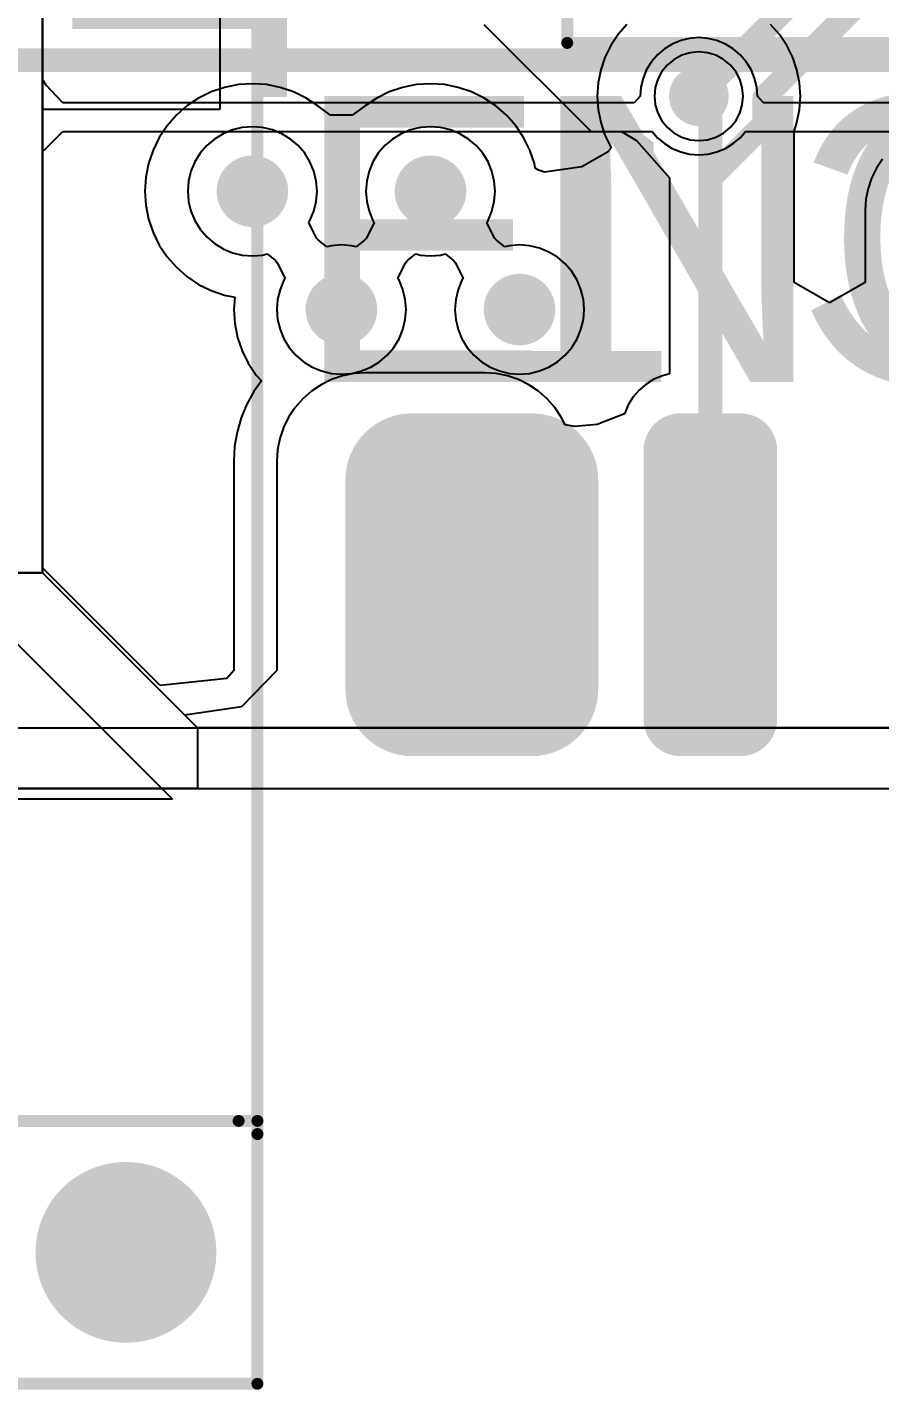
# Model space of a CAD drawing. Header units: millimetres. Extents: x 5.97 to 14.78, y 3.86 to 11.35.
# Drawn here: x 7.884 to 8.241, y 5.522 to 6.094 of the extents above; entities that cross this region are included whole.
import ezdxf

# ---------------------------------------------------------------- set-up
doc = ezdxf.new("R2010")
doc.units = ezdxf.units.MM
doc.header["$MEASUREMENT"] = 0
for name, color, linetype in [('BottomLayer', 5, 'Continuous'), ('BottomOverlay', 54, 'Continuous'), ('BottomPaste', 16, 'Continuous'), ('BottomSolder', 6, 'Continuous'), ('Mechanical2', 216, 'Continuous'), ('MidLayer1', 16, 'Continuous'), ('MidLayer2', 76, 'Continuous'), ('MultiLayer', 9, 'Continuous'), ('TopLayer', 1, 'Continuous'), ('TopOverlay', 2, 'Continuous'), ('TopPaste', 8, 'Continuous'), ('TopSolder', 216, 'Continuous')]:
    doc.layers.add(name, color=color, linetype=linetype)

# ---------------------------------------------------------------- blocks, each defined once
blk = doc.blocks.new('_____169')
at = {"layer": 'BottomLayer', "const_width": 0.03543}
blk.add_lwpolyline([(0.88228, 0, 1), (0.91772, 0, 1)], format="xyb", close=True, dxfattribs=at)
at = {"layer": 'BottomSolder', "const_width": 0.03793}
blk.add_lwpolyline([(0.88103, 0, 1), (0.91897, 0, 1)], format="xyb", close=True, dxfattribs=at)
at = {"layer": 'MidLayer1', "const_width": 0.03543}
blk.add_lwpolyline([(0.88228, 0, 1), (0.91772, 0, 1)], format="xyb", close=True, dxfattribs=at)
at = {"layer": 'MidLayer2', "const_width": 0.03543}
blk.add_lwpolyline([(0.88228, 0, 1), (0.91772, 0, 1)], format="xyb", close=True, dxfattribs=at)
at = {"layer": 'MultiLayer', "const_width": 0.03543}
blk.add_lwpolyline([(0.88228, 0, 1), (0.91772, 0, 1)], format="xyb", close=True, dxfattribs=at)
at = {"layer": 'TopLayer', "const_width": 0.03543}
blk.add_lwpolyline([(0.88228, 0, 1), (0.91772, 0, 1)], format="xyb", close=True, dxfattribs=at)
at = {"layer": 'TopOverlay', "const_width": 0.005}
for points in [[(0.05512, 0.05512), (0.85039, 0.05512)], [(0.84488, 0.05512), (0.84488, 0.04724)], [(0.84488, 0.05512), (0.95512, 0.05512)], [(0.95512, 0.05512), (0.95512, -1.95276)], [(0.84488, 0.04724), (0.84488, -1.95276)]]:
    blk.add_lwpolyline(points, dxfattribs=at)
at = {"layer": 'TopOverlay', "const_width": 0.0025}
for points in [[(0.84363, 0.05512, 1), (0.84613, 0.05512, 1)], [(0.84363, 0.05512, 1), (0.84613, 0.05512, 1)], [(0.84914, 0.05512, 1), (0.85164, 0.05512, 1)], [(0.95387, 0.05512, 1), (0.95637, 0.05512, 1)], [(0.95387, 0.05512, 1), (0.95637, 0.05512, 1)], [(0.84363, 0.04724, 1), (0.84613, 0.04724, 1)], [(0.84363, 0.04724, 1), (0.84613, 0.04724, 1)]]:
    blk.add_lwpolyline(points, format="xyb", close=True, dxfattribs=at)
at = {"layer": 'TopSolder', "const_width": 0.03793}
blk.add_lwpolyline([(0.88103, 0, 1), (0.91897, 0, 1)], format="xyb", close=True, dxfattribs=at)
blk = doc.blocks.new('TE_1_1634688_0_170')
at = {"layer": 'BottomLayer'}
for points, const_width in [([(-0.2375, -0.00642, 1), (-0.2125, -0.00642, 1)], 0.025), ([(-0.1875, -0.00642, 1), (-0.1625, -0.00642, 1)], 0.025), ([(-0.11875, 0.00608, 1), (-0.10625, 0.00608, 1)], 0.0125), ([(-0.09375, 0.00608, 1), (-0.08125, 0.00608, 1)], 0.0125), ([(-0.2375, -0.09421, 1), (-0.2125, -0.09421, 1)], 0.025), ([(-0.1875, -0.09421, 1), (-0.1625, -0.09421, 1)], 0.025), ([(-0.11875, -0.10671, 1), (-0.10625, -0.10671, 1)], 0.0125), ([(-0.09375, -0.10671, 1), (-0.08125, -0.10671, 1)], 0.0125)]:
    blk.add_lwpolyline(points, format="xyb", close=True, dxfattribs=dict(at, const_width=const_width))
for points in [[(-0.175, -0.11921), (-0.175, 0.01858), (-0.225, -0.11921), (-0.225, 0.01858)], [(-0.0875, -0.11921), (-0.0875, 0.01858), (-0.1125, -0.11921), (-0.1125, 0.01858)], [(-0.075, -0.10671), (-0.075, 0.00608), (-0.125, -0.10671), (-0.125, 0.00608)], [(-0.15, -0.09421), (-0.15, -0.00642), (-0.25, -0.09421), (-0.25, -0.00642)]]:
    blk.add_solid(points, dxfattribs=at)
at = {"layer": 'BottomPaste'}
for points, const_width in [([(-0.239, -0.00642, 1), (-0.211, -0.00642, 1)], 0.028), ([(-0.189, -0.00642, 1), (-0.161, -0.00642, 1)], 0.028), ([(-0.12025, 0.00608, 1), (-0.10475, 0.00608, 1)], 0.0155), ([(-0.09525, 0.00608, 1), (-0.07975, 0.00608, 1)], 0.0155), ([(-0.239, -0.09421, 1), (-0.211, -0.09421, 1)], 0.028), ([(-0.189, -0.09421, 1), (-0.161, -0.09421, 1)], 0.028), ([(-0.12025, -0.10671, 1), (-0.10475, -0.10671, 1)], 0.0155), ([(-0.09525, -0.10671, 1), (-0.07975, -0.10671, 1)], 0.0155)]:
    blk.add_lwpolyline(points, format="xyb", close=True, dxfattribs=dict(at, const_width=const_width))
for points in [[(-0.175, -0.12221), (-0.175, 0.02158), (-0.225, -0.12221), (-0.225, 0.02158)], [(-0.0875, -0.12221), (-0.0875, 0.02158), (-0.1125, -0.12221), (-0.1125, 0.02158)], [(-0.072, -0.10671), (-0.072, 0.00608), (-0.128, -0.10671), (-0.128, 0.00608)], [(-0.147, -0.09421), (-0.147, -0.00642), (-0.253, -0.09421), (-0.253, -0.00642)]]:
    blk.add_solid(points, dxfattribs=at)
at = {"layer": 'BottomSolder'}
for points, const_width in [([(-0.23875, -0.00642, 1), (-0.21125, -0.00642, 1)], 0.0275), ([(-0.18875, -0.00642, 1), (-0.16125, -0.00642, 1)], 0.0275), ([(-0.12, 0.00608, 1), (-0.105, 0.00608, 1)], 0.015), ([(-0.095, 0.00608, 1), (-0.08, 0.00608, 1)], 0.015), ([(-0.23875, -0.09421, 1), (-0.21125, -0.09421, 1)], 0.0275), ([(-0.18875, -0.09421, 1), (-0.16125, -0.09421, 1)], 0.0275), ([(-0.12, -0.10671, 1), (-0.105, -0.10671, 1)], 0.015), ([(-0.095, -0.10671, 1), (-0.08, -0.10671, 1)], 0.015)]:
    blk.add_lwpolyline(points, format="xyb", close=True, dxfattribs=dict(at, const_width=const_width))
for points in [[(-0.175, -0.12171), (-0.175, 0.02108), (-0.225, -0.12171), (-0.225, 0.02108)], [(-0.0875, -0.12171), (-0.0875, 0.02108), (-0.1125, -0.12171), (-0.1125, 0.02108)], [(-0.0725, -0.10671), (-0.0725, 0.00608), (-0.1275, -0.10671), (-0.1275, 0.00608)], [(-0.1475, -0.09421), (-0.1475, -0.00642), (-0.2525, -0.09421), (-0.2525, -0.00642)]]:
    blk.add_solid(points, dxfattribs=at)
at = {"layer": 'MultiLayer'}
blk.add_line((-0.405, -0.13583), (0.44, -0.13583), dxfattribs=at)
at = {"layer": 'TopLayer'}
for points, const_width in [([(-0.2375, -0.00642, 1), (-0.2125, -0.00642, 1)], 0.025), ([(-0.1875, -0.00642, 1), (-0.1625, -0.00642, 1)], 0.025), ([(-0.11875, 0.00608, 1), (-0.10625, 0.00608, 1)], 0.0125), ([(-0.09375, 0.00608, 1), (-0.08125, 0.00608, 1)], 0.0125), ([(-0.2375, -0.09421, 1), (-0.2125, -0.09421, 1)], 0.025), ([(-0.1875, -0.09421, 1), (-0.1625, -0.09421, 1)], 0.025), ([(-0.11875, -0.10671, 1), (-0.10625, -0.10671, 1)], 0.0125), ([(-0.09375, -0.10671, 1), (-0.08125, -0.10671, 1)], 0.0125)]:
    blk.add_lwpolyline(points, format="xyb", close=True, dxfattribs=dict(at, const_width=const_width))
for points in [[(-0.175, -0.11921), (-0.175, 0.01858), (-0.225, -0.11921), (-0.225, 0.01858)], [(-0.0875, -0.11921), (-0.0875, 0.01858), (-0.1125, -0.11921), (-0.1125, 0.01858)], [(-0.075, -0.10671), (-0.075, 0.00608), (-0.125, -0.10671), (-0.125, 0.00608)], [(-0.15, -0.09421), (-0.15, -0.00642), (-0.25, -0.09421), (-0.25, -0.00642)]]:
    blk.add_solid(points, dxfattribs=at)
at = {"layer": 'TopPaste'}
for points, const_width in [([(-0.239, -0.00642, 1), (-0.211, -0.00642, 1)], 0.028), ([(-0.189, -0.00642, 1), (-0.161, -0.00642, 1)], 0.028), ([(-0.12025, 0.00608, 1), (-0.10475, 0.00608, 1)], 0.0155), ([(-0.09525, 0.00608, 1), (-0.07975, 0.00608, 1)], 0.0155), ([(-0.239, -0.09421, 1), (-0.211, -0.09421, 1)], 0.028), ([(-0.189, -0.09421, 1), (-0.161, -0.09421, 1)], 0.028), ([(-0.12025, -0.10671, 1), (-0.10475, -0.10671, 1)], 0.0155), ([(-0.09525, -0.10671, 1), (-0.07975, -0.10671, 1)], 0.0155)]:
    blk.add_lwpolyline(points, format="xyb", close=True, dxfattribs=dict(at, const_width=const_width))
for points in [[(-0.175, -0.12221), (-0.175, 0.02158), (-0.225, -0.12221), (-0.225, 0.02158)], [(-0.0875, -0.12221), (-0.0875, 0.02158), (-0.1125, -0.12221), (-0.1125, 0.02158)], [(-0.072, -0.10671), (-0.072, 0.00608), (-0.128, -0.10671), (-0.128, 0.00608)], [(-0.147, -0.09421), (-0.147, -0.00642), (-0.253, -0.09421), (-0.253, -0.00642)]]:
    blk.add_solid(points, dxfattribs=at)
at = {"layer": 'TopSolder'}
for points, const_width in [([(-0.23875, -0.00642, 1), (-0.21125, -0.00642, 1)], 0.0275), ([(-0.18875, -0.00642, 1), (-0.16125, -0.00642, 1)], 0.0275), ([(-0.12, 0.00608, 1), (-0.105, 0.00608, 1)], 0.015), ([(-0.095, 0.00608, 1), (-0.08, 0.00608, 1)], 0.015), ([(-0.23875, -0.09421, 1), (-0.21125, -0.09421, 1)], 0.0275), ([(-0.18875, -0.09421, 1), (-0.16125, -0.09421, 1)], 0.0275), ([(-0.12, -0.10671, 1), (-0.105, -0.10671, 1)], 0.015), ([(-0.095, -0.10671, 1), (-0.08, -0.10671, 1)], 0.015)]:
    blk.add_lwpolyline(points, format="xyb", close=True, dxfattribs=dict(at, const_width=const_width))
for points in [[(-0.175, -0.12171), (-0.175, 0.02108), (-0.225, -0.12171), (-0.225, 0.02108)], [(-0.0875, -0.12171), (-0.0875, 0.02108), (-0.1125, -0.12171), (-0.1125, 0.02108)], [(-0.0725, -0.10671), (-0.0725, 0.00608), (-0.1275, -0.10671), (-0.1275, 0.00608)], [(-0.1475, -0.09421), (-0.1475, -0.00642), (-0.2525, -0.09421), (-0.2525, -0.00642)]]:
    blk.add_solid(points, dxfattribs=at)
blk = doc.blocks.new('84981_4_B_229')
at = {"layer": 'BottomLayer'}
for points in [[(-0.12992, 0.25591), (-0.12992, 0.18504), (-0.08268, 0.25591), (-0.08268, 0.18504)], [(0.08268, 0.25591), (0.08268, 0.18504), (0.12992, 0.25591), (0.12992, 0.18504)], [(-0.07087, 0.03346), (-0.07087, -0.03346), (-0.04724, 0.03346), (-0.04724, -0.03346)], [(-0.0315, 0.03346), (-0.0315, -0.03346), (-0.00787, 0.03346), (-0.00787, -0.03346)], [(0.00787, 0.03346), (0.00787, -0.03346), (0.0315, 0.03346), (0.0315, -0.03346)], [(0.04724, 0.03346), (0.04724, -0.03346), (0.07087, 0.03346), (0.07087, -0.03346)]]:
    blk.add_solid(points, dxfattribs=at)
at = {"layer": 'BottomOverlay', "const_width": 0.005}
for points in [[(-0.09843, 0.22047), (0.09843, 0.22047)], [(-0.1378, 0.14961), (-0.1378, 0)], [(0.1378, 0.14961), (0.1378, 0)], [(-0.1378, 0), (-0.09843, 0)], [(0.09843, 0), (0.1378, 0)]]:
    blk.add_lwpolyline(points, dxfattribs=at)
at = {"layer": 'BottomOverlay', "const_width": 0.0025}
for points in [[(-0.09968, 0.22047, 1), (-0.09718, 0.22047, 1)], [(0.09718, 0.22047, 1), (0.09968, 0.22047, 1)], [(-0.13905, 0.14961, 1), (-0.13655, 0.14961, 1)], [(0.13655, 0.14961, 1), (0.13905, 0.14961, 1)], [(-0.13905, 0, 1), (-0.13655, 0, 1)], [(-0.13905, 0, 1), (-0.13655, 0, 1)], [(-0.09968, 0, 1), (-0.09718, 0, 1)], [(0.09718, 0, 1), (0.09968, 0, 1)], [(0.13655, 0, 1), (0.13905, 0, 1)], [(0.13655, 0, 1), (0.13905, 0, 1)]]:
    blk.add_lwpolyline(points, format="xyb", close=True, dxfattribs=at)
at = {"layer": 'BottomPaste'}
for points in [[(-0.13292, 0.25891), (-0.13292, 0.18204), (-0.07968, 0.25891), (-0.07968, 0.18204)], [(0.07968, 0.25891), (0.07968, 0.18204), (0.13292, 0.25891), (0.13292, 0.18204)], [(-0.07387, 0.03646), (-0.07387, -0.03646), (-0.04424, 0.03646), (-0.04424, -0.03646)], [(-0.0345, 0.03646), (-0.0345, -0.03646), (-0.00487, 0.03646), (-0.00487, -0.03646)], [(0.00487, 0.03646), (0.00487, -0.03646), (0.0345, 0.03646), (0.0345, -0.03646)], [(0.04424, 0.03646), (0.04424, -0.03646), (0.07387, 0.03646), (0.07387, -0.03646)]]:
    blk.add_solid(points, dxfattribs=at)
at = {"layer": 'BottomSolder'}
for points in [[(-0.13242, 0.25841), (-0.13242, 0.18254), (-0.08018, 0.25841), (-0.08018, 0.18254)], [(0.08018, 0.25841), (0.08018, 0.18254), (0.13242, 0.25841), (0.13242, 0.18254)], [(-0.07337, 0.03596), (-0.07337, -0.03596), (-0.04474, 0.03596), (-0.04474, -0.03596)], [(-0.034, 0.03596), (-0.034, -0.03596), (-0.00537, 0.03596), (-0.00537, -0.03596)], [(0.00537, 0.03596), (0.00537, -0.03596), (0.034, 0.03596), (0.034, -0.03596)], [(0.04474, 0.03596), (0.04474, -0.03596), (0.07337, 0.03596), (0.07337, -0.03596)]]:
    blk.add_solid(points, dxfattribs=at)

msp = doc.modelspace()

# ---------------------------------------------------------------- linework, layer by layer
at = {"layer": 'BottomLayer'}
for p, q in [((7.96452, 6.05946), (7.96452, 6.1307)), ((8.075, 6.095), (8.12, 6.05)), ((7.89, 5.865), (7.89, 6.05946)), ((7.89, 6.05946), (7.96452, 6.05946)), ((8.12, 6.05), (8.13276, 6.05)), ((8.13276, 6.05), (8.13898, 6.04627)), ((8.13898, 6.04627), (8.15292, 6.03057)), ((8.15292, 6.03057), (8.15292, 5.94837)), ((8.02048, 5.94853), (8.01572, 5.94759)), ((8.02532, 5.94885), (8.02048, 5.94853)), ((8.07531, 5.94885), (8.02532, 5.94885)), ((8.08015, 5.94853), (8.07531, 5.94885)), ((8.08491, 5.94759), (8.08015, 5.94853)), ((8.15292, 5.94837), (8.14991, 5.94764)), ((8.00678, 5.94388), (8.00274, 5.94119)), ((8.01113, 5.94603), (8.00678, 5.94388)), ((8.01572, 5.94759), (8.01113, 5.94603)), ((8.0895, 5.94603), (8.08491, 5.94759)), ((8.09385, 5.94388), (8.0895, 5.94603)), ((8.09789, 5.94119), (8.09385, 5.94388)), ((8.14305, 5.94415), (8.14012, 5.94165)), ((8.14634, 5.94617), (8.14305, 5.94415)), ((8.14991, 5.94764), (8.14634, 5.94617)), ((7.9991, 5.93799), (7.9959, 5.93434)), ((8.00274, 5.94119), (7.9991, 5.93799)), ((8.10153, 5.93799), (8.09789, 5.94119)), ((8.10473, 5.93434), (8.10153, 5.93799)), ((8.13762, 5.93872), (8.1356, 5.93543)), ((8.14012, 5.94165), (8.13762, 5.93872)), ((7.9959, 5.93434), (7.9932, 5.93031)), ((8.10743, 5.93031), (8.10473, 5.93434)), ((8.13406, 5.93159), (8.12252, 5.92714)), ((8.13413, 5.93187), (8.13406, 5.93159)), ((8.1356, 5.93543), (8.13413, 5.93187)), ((7.99106, 5.92596), (7.9895, 5.92137)), ((7.9932, 5.93031), (7.99106, 5.92596)), ((8.10906, 5.92701), (8.10743, 5.93031)), ((8.11315, 5.92629), (8.10906, 5.92701)), ((8.12252, 5.92714), (8.11315, 5.92629)), ((7.9895, 5.92137), (7.98855, 5.91661)), ((7.98855, 5.91661), (7.98824, 5.91177)), ((7.98824, 5.91177), (7.98824, 5.82398)), ((7.94969, 5.80531), (7.89, 5.865)), ((7.98824, 5.82398), (7.97344, 5.80877)), ((7.97344, 5.80877), (7.94969, 5.80531))]:
    msp.add_line(p, q, dxfattribs=at)
at = {"layer": 'BottomLayer', "const_width": 0.01}
for points in [[(8.165, 6.065), (8.215, 6.115)], [(8.19265, 6.06437), (8.235, 6.10672)], [(8.165, 6.065), (8.16515, 6.06485)], [(8.19265, 6.05322), (8.19265, 6.06437)], [(8.17, 6.03057), (8.19265, 6.05322)], [(8.17, 5.86), (8.17, 6.03057)]]:
    msp.add_lwpolyline(points, dxfattribs=at)
at = {"layer": 'BottomLayer'}
for points, const_width in [([(8.1589, 6.06485, 1), (8.1714, 6.06485, 1)], 0.0125), ([(8.1625, 6.065, 1), (8.1675, 6.065, 1)], 0.005), ([(8.1625, 6.065, 1), (8.1675, 6.065, 1)], 0.005), ([(8.16265, 6.06485, 1), (8.16765, 6.06485, 1)], 0.005), ([(8.19015, 6.06437, 1), (8.19515, 6.06437, 1)], 0.005), ([(8.19015, 6.06437, 1), (8.19515, 6.06437, 1)], 0.005), ([(8.19015, 6.05322, 1), (8.19515, 6.05322, 1)], 0.005), ([(8.19015, 6.05322, 1), (8.19515, 6.05322, 1)], 0.005), ([(7.97052, 6.025, 1), (7.98552, 6.025, 1)], 0.015), ([(8.04517, 6.025, 1), (8.06017, 6.025, 1)], 0.015), ([(8.1675, 6.03057, 1), (8.1725, 6.03057, 1)], 0.005), ([(8.1675, 6.03057, 1), (8.1725, 6.03057, 1)], 0.005), ([(8.00784, 5.97539, 1), (8.02285, 5.97539, 1)], 0.015), ([(8.0825, 5.97539, 1), (8.0975, 5.97539, 1)], 0.015), ([(8.1675, 5.86, 1), (8.1725, 5.86, 1)], 0.005)]:
    msp.add_lwpolyline(points, format="xyb", close=True, dxfattribs=dict(at, const_width=const_width))
at = {"layer": 'Mechanical2', "const_width": 0.01}
msp.add_lwpolyline([(6.53, 6.08), (8.7, 6.08)], dxfattribs=at)
at = {"layer": 'MidLayer1'}
for p, q in [((7.89, 5.865), (7.89, 7.33196)), ((8.15482, 6.08031), (8.15201, 6.07799)), ((8.15804, 6.08202), (8.15482, 6.08031)), ((8.16152, 6.08308), (8.15804, 6.08202)), ((8.16515, 6.08344), (8.16152, 6.08308)), ((8.16878, 6.08308), (8.16515, 6.08344)), ((8.17226, 6.08202), (8.16878, 6.08308)), ((8.17548, 6.08031), (8.17226, 6.08202)), ((8.17829, 6.07799), (8.17548, 6.08031)), ((8.14969, 6.07518), (8.14798, 6.07196)), ((8.15201, 6.07799), (8.14969, 6.07518)), ((8.18061, 6.07518), (8.17829, 6.07799)), ((8.18232, 6.07196), (8.18061, 6.07518)), ((8.14692, 6.06848), (8.14656, 6.06485)), ((8.14798, 6.07196), (8.14692, 6.06848)), ((8.18338, 6.06848), (8.18232, 6.07196)), ((8.18374, 6.06485), (8.18338, 6.06848)), ((8.14656, 6.06485), (8.14692, 6.06122)), ((8.18338, 6.06122), (8.18374, 6.06485)), ((8.14692, 6.06122), (8.14798, 6.05774)), ((8.14798, 6.05774), (8.14969, 6.05452)), ((8.18061, 6.05452), (8.18232, 6.05774)), ((8.18232, 6.05774), (8.18338, 6.06122)), ((7.97378, 6.05175), (7.96965, 6.05076)), ((7.97802, 6.05208), (7.97378, 6.05175)), ((7.98225, 6.05175), (7.97802, 6.05208)), ((7.98639, 6.05076), (7.98225, 6.05175)), ((8.04844, 6.05175), (8.0443, 6.05076)), ((8.05267, 6.05208), (8.04844, 6.05175)), ((8.05691, 6.05175), (8.05267, 6.05208)), ((8.06104, 6.05076), (8.05691, 6.05175)), ((8.14969, 6.05452), (8.15201, 6.05171)), ((8.15201, 6.05171), (8.15482, 6.04939)), ((8.17548, 6.04939), (8.17829, 6.05171)), ((8.17829, 6.05171), (8.18061, 6.05452)), ((7.9621, 6.04691), (7.95887, 6.04415)), ((7.96572, 6.04913), (7.9621, 6.04691)), ((7.96965, 6.05076), (7.96572, 6.04913)), ((7.99031, 6.04913), (7.98639, 6.05076)), ((7.99394, 6.04691), (7.99031, 6.04913)), ((7.99717, 6.04415), (7.99394, 6.04691)), ((8.03675, 6.04691), (8.03352, 6.04415)), ((8.04038, 6.04913), (8.03675, 6.04691)), ((8.0443, 6.05076), (8.04038, 6.04913)), ((8.06497, 6.04913), (8.06104, 6.05076)), ((8.06859, 6.04691), (8.06497, 6.04913)), ((8.07182, 6.04415), (8.06859, 6.04691)), ((8.15482, 6.04939), (8.15804, 6.04768)), ((8.15804, 6.04768), (8.16152, 6.04662)), ((8.16152, 6.04662), (8.16515, 6.04626)), ((8.16515, 6.04626), (8.16878, 6.04662)), ((8.16878, 6.04662), (8.17226, 6.04768)), ((8.17226, 6.04768), (8.17548, 6.04939)), ((7.95611, 6.04092), (7.95389, 6.0373)), ((7.95887, 6.04415), (7.95611, 6.04092)), ((7.99993, 6.04092), (7.99717, 6.04415)), ((8.00215, 6.0373), (7.99993, 6.04092)), ((8.03076, 6.04092), (8.02854, 6.0373)), ((8.03352, 6.04415), (8.03076, 6.04092)), ((8.07458, 6.04092), (8.07182, 6.04415)), ((8.0768, 6.0373), (8.07458, 6.04092)), ((7.95389, 6.0373), (7.95226, 6.03337)), ((8.00378, 6.03337), (8.00215, 6.0373)), ((8.02854, 6.0373), (8.02691, 6.03337)), ((8.07843, 6.03337), (8.0768, 6.0373)), ((7.95127, 6.02924), (7.95093, 6.025)), ((7.95226, 6.03337), (7.95127, 6.02924)), ((8.00477, 6.02924), (8.00378, 6.03337)), ((8.0051, 6.025), (8.00477, 6.02924)), ((8.02592, 6.02924), (8.02559, 6.025)), ((8.02691, 6.03337), (8.02592, 6.02924)), ((8.07942, 6.02924), (8.07843, 6.03337)), ((8.07976, 6.025), (8.07942, 6.02924)), ((7.95093, 6.025), (7.95127, 6.02076)), ((8.00477, 6.02076), (8.0051, 6.025)), ((8.02559, 6.025), (8.02592, 6.02076)), ((8.07942, 6.02076), (8.07976, 6.025)), ((7.95127, 6.02076), (7.95226, 6.01663)), ((8.00378, 6.01663), (8.00477, 6.02076)), ((8.02592, 6.02076), (8.02691, 6.01663)), ((8.07843, 6.01663), (8.07942, 6.02076)), ((7.95226, 6.01663), (7.95389, 6.0127)), ((7.95389, 6.0127), (7.95611, 6.00908)), ((8.00168, 6.01194), (8.00215, 6.0127)), ((8.00491, 6.00536), (8.00168, 6.01194)), ((8.00215, 6.0127), (8.00378, 6.01663)), ((8.02901, 6.01194), (8.02578, 6.00536)), ((8.02691, 6.01663), (8.02854, 6.0127)), ((8.02854, 6.0127), (8.02901, 6.01194)), ((8.07634, 6.01194), (8.0768, 6.0127)), ((8.07956, 6.00536), (8.07634, 6.01194)), ((8.0768, 6.0127), (8.07843, 6.01663)), ((7.95611, 6.00908), (7.95887, 6.00585)), ((7.95887, 6.00585), (7.9621, 6.00309)), ((7.9621, 6.00309), (7.96572, 6.00087)), ((7.96572, 6.00087), (7.96965, 5.99924)), ((8.00568, 6.00447), (8.00491, 6.00536)), ((8.00918, 6.00167), (8.00568, 6.00447)), ((8.01111, 6.00214), (8.00918, 6.00167)), ((8.01534, 6.00247), (8.01111, 6.00214)), ((8.01958, 6.00214), (8.01534, 6.00247)), ((8.02151, 6.00167), (8.01958, 6.00214)), ((8.02501, 6.00447), (8.02151, 6.00167)), ((8.02578, 6.00536), (8.02501, 6.00447)), ((8.08034, 6.00447), (8.07956, 6.00536)), ((8.08383, 6.00167), (8.08034, 6.00447)), ((8.08576, 6.00214), (8.08383, 6.00167)), ((8.09, 6.00247), (8.08576, 6.00214)), ((8.09424, 6.00214), (8.09, 6.00247)), ((8.09837, 6.00114), (8.09424, 6.00214)), ((8.1023, 5.99952), (8.09837, 6.00114)), ((7.96965, 5.99924), (7.97378, 5.99825)), ((7.97378, 5.99825), (7.97802, 5.99792)), ((7.97802, 5.99792), (7.98225, 5.99825)), ((7.98225, 5.99825), (7.98418, 5.99871)), ((7.98418, 5.99871), (7.98768, 5.99591)), ((7.98768, 5.99591), (7.98845, 5.99503)), ((7.98845, 5.99503), (7.99168, 5.98845)), ((8.03901, 5.98845), (8.04224, 5.99503)), ((8.04224, 5.99503), (8.04301, 5.99591)), ((8.04301, 5.99591), (8.04651, 5.99871)), ((8.04651, 5.99871), (8.04844, 5.99825)), ((8.04844, 5.99825), (8.05267, 5.99792)), ((8.05267, 5.99792), (8.05691, 5.99825)), ((8.05691, 5.99825), (8.05884, 5.99871)), ((8.05884, 5.99871), (8.06234, 5.99591)), ((8.06234, 5.99591), (8.06311, 5.99503)), ((8.06311, 5.99503), (8.06634, 5.98845)), ((8.10592, 5.9973), (8.1023, 5.99952)), ((8.10915, 5.99454), (8.10592, 5.9973)), ((8.11191, 5.99131), (8.10915, 5.99454)), ((7.99168, 5.98845), (7.99121, 5.98768)), ((8.03948, 5.98768), (8.03901, 5.98845)), ((8.06634, 5.98845), (8.06587, 5.98768)), ((8.11413, 5.98768), (8.11191, 5.99131)), ((7.98959, 5.98376), (7.98859, 5.97962)), ((7.99121, 5.98768), (7.98959, 5.98376)), ((8.0411, 5.98376), (8.03948, 5.98768)), ((8.0421, 5.97962), (8.0411, 5.98376)), ((8.06424, 5.98376), (8.06325, 5.97962)), ((8.06587, 5.98768), (8.06424, 5.98376)), ((8.11576, 5.98376), (8.11413, 5.98768)), ((8.11675, 5.97962), (8.11576, 5.98376)), ((7.98859, 5.97962), (7.98826, 5.97539)), ((8.04243, 5.97539), (8.0421, 5.97962)), ((8.06325, 5.97962), (8.06292, 5.97539)), ((8.11708, 5.97539), (8.11675, 5.97962)), ((7.98826, 5.97539), (7.98859, 5.97115)), ((7.98859, 5.97115), (7.98959, 5.96702)), ((8.0411, 5.96702), (8.0421, 5.97115)), ((8.0421, 5.97115), (8.04243, 5.97539)), ((8.06292, 5.97539), (8.06325, 5.97115)), ((8.06325, 5.97115), (8.06424, 5.96702)), ((8.11576, 5.96702), (8.11675, 5.97115)), ((8.11675, 5.97115), (8.11708, 5.97539)), ((7.98959, 5.96702), (7.99121, 5.96309)), ((8.03948, 5.96309), (8.0411, 5.96702)), ((8.06424, 5.96702), (8.06587, 5.96309)), ((8.11413, 5.96309), (8.11576, 5.96702)), ((7.99121, 5.96309), (7.99343, 5.95947)), ((8.03726, 5.95947), (8.03948, 5.96309)), ((8.06587, 5.96309), (8.06809, 5.95947)), ((8.11191, 5.95947), (8.11413, 5.96309)), ((7.99343, 5.95947), (7.99619, 5.95624)), ((7.99619, 5.95624), (7.99943, 5.95348)), ((8.03126, 5.95348), (8.0345, 5.95624)), ((8.0345, 5.95624), (8.03726, 5.95947)), ((8.06809, 5.95947), (8.07085, 5.95624)), ((8.07085, 5.95624), (8.07408, 5.95348)), ((8.10592, 5.95348), (8.10915, 5.95624)), ((8.10915, 5.95624), (8.11191, 5.95947)), ((7.99943, 5.95348), (8.00305, 5.95126)), ((8.00305, 5.95126), (8.00698, 5.94963)), ((8.00698, 5.94963), (8.01111, 5.94864)), ((8.01111, 5.94864), (8.01534, 5.9483)), ((8.01534, 5.9483), (8.01958, 5.94864)), ((8.01958, 5.94864), (8.02371, 5.94963)), ((8.02371, 5.94963), (8.02764, 5.95126)), ((8.02764, 5.95126), (8.03126, 5.95348)), ((8.07408, 5.95348), (8.0777, 5.95126)), ((8.0777, 5.95126), (8.08163, 5.94963)), ((8.08163, 5.94963), (8.08576, 5.94864)), ((8.08576, 5.94864), (8.09, 5.9483)), ((8.09, 5.9483), (8.09424, 5.94864)), ((8.09424, 5.94864), (8.09837, 5.94963)), ((8.09837, 5.94963), (8.1023, 5.95126)), ((8.1023, 5.95126), (8.10592, 5.95348)), ((7.955, 5.8), (7.89, 5.865)), ((8.735, 5.8), (7.955, 5.8))]:
    msp.add_line(p, q, dxfattribs=at)
for points, const_width in [([(8.1589, 6.06485, 1), (8.1714, 6.06485, 1)], 0.0125), ([(7.97052, 6.025, 1), (7.98552, 6.025, 1)], 0.015), ([(8.04517, 6.025, 1), (8.06017, 6.025, 1)], 0.015), ([(8.00784, 5.97539, 1), (8.02285, 5.97539, 1)], 0.015), ([(8.0825, 5.97539, 1), (8.0975, 5.97539, 1)], 0.015)]:
    msp.add_lwpolyline(points, format="xyb", close=True, dxfattribs=dict(at, const_width=const_width))
at = {"layer": 'MidLayer2'}
for p, q in [((7.89, 6.07231), (7.89, 6.43196)), ((8.15399, 6.08675), (8.1507, 6.08473)), ((8.15756, 6.08822), (8.15399, 6.08675)), ((8.16131, 6.08912), (8.15756, 6.08822)), ((8.16515, 6.08943), (8.16131, 6.08912)), ((8.16899, 6.08912), (8.16515, 6.08943)), ((8.17274, 6.08822), (8.16899, 6.08912)), ((8.17631, 6.08675), (8.17274, 6.08822)), ((8.1796, 6.08473), (8.17631, 6.08675)), ((8.14777, 6.08223), (8.14527, 6.0793)), ((8.1507, 6.08473), (8.14777, 6.08223)), ((8.18253, 6.08223), (8.1796, 6.08473)), ((8.18503, 6.0793), (8.18253, 6.08223)), ((8.14325, 6.07601), (8.14178, 6.07244)), ((8.14527, 6.0793), (8.14325, 6.07601)), ((8.18705, 6.07601), (8.18503, 6.0793)), ((8.18852, 6.07244), (8.18705, 6.07601)), ((7.89032, 6.07149), (7.89, 6.07231)), ((7.89153, 6.06948), (7.89032, 6.07149)), ((7.89849, 6.06206), (7.89153, 6.06948)), ((8.14088, 6.06869), (8.14057, 6.06485)), ((8.14178, 6.07244), (8.14088, 6.06869)), ((8.18942, 6.06869), (8.18852, 6.07244)), ((8.18973, 6.06485), (8.18942, 6.06869)), ((8.14057, 6.06485), (8.13799, 6.06206)), ((8.19231, 6.06206), (8.18973, 6.06485)), ((8.13799, 6.06206), (7.89849, 6.06206)), ((8.276, 6.06206), (8.19231, 6.06206)), ((7.89, 6.04151), (7.89849, 6.05)), ((7.89849, 6.05), (8.14561, 6.05)), ((8.14561, 6.05), (8.14777, 6.04747)), ((8.14777, 6.04747), (8.1507, 6.04497)), ((8.1796, 6.04497), (8.18253, 6.04747)), ((8.18253, 6.04747), (8.18469, 6.05)), ((8.18469, 6.05), (8.276, 6.05)), ((7.89, 5.865), (7.89, 6.04151)), ((8.1507, 6.04497), (8.15399, 6.04295)), ((8.15399, 6.04295), (8.15756, 6.04148)), ((8.15756, 6.04148), (8.16131, 6.04058)), ((8.16131, 6.04058), (8.16515, 6.04027)), ((8.16515, 6.04027), (8.16899, 6.04058)), ((8.16899, 6.04058), (8.17274, 6.04148)), ((8.17274, 6.04148), (8.17631, 6.04295)), ((8.17631, 6.04295), (8.1796, 6.04497)), ((7.89, 5.865), (7.86578, 5.865)), ((7.86578, 5.865), (7.89, 5.865)), ((7.955, 5.8), (7.89, 5.865)), ((8.71, 5.8), (7.955, 5.8))]:
    msp.add_line(p, q, dxfattribs=at)
for points, const_width in [([(8.1589, 6.06485, 1), (8.1714, 6.06485, 1)], 0.0125), ([(7.97052, 6.025, 1), (7.98552, 6.025, 1)], 0.015), ([(8.04517, 6.025, 1), (8.06017, 6.025, 1)], 0.015), ([(8.00784, 5.97539, 1), (8.02285, 5.97539, 1)], 0.015), ([(8.0825, 5.97539, 1), (8.0975, 5.97539, 1)], 0.015)]:
    msp.add_lwpolyline(points, format="xyb", close=True, dxfattribs=dict(at, const_width=const_width))
at = {"layer": 'MultiLayer'}
for p, q in [((7.89, 7.99506), (7.89, 5.865)), ((7.89, 5.865), (7.865, 5.865)), ((7.865, 5.865), (7.89, 5.865)), ((7.89, 5.865), (7.955, 5.8)), ((7.86, 5.85448), (7.94448, 5.77)), ((7.865, 5.8), (8.735, 5.8)), ((7.955, 5.8), (7.955, 5.77448)), ((7.955, 5.77448), (7.865, 5.77448)), ((7.94448, 5.77), (7.86, 5.77))]:
    msp.add_line(p, q, dxfattribs=at)
for points, const_width in [([(8.1589, 6.06485, 1), (8.1714, 6.06485, 1)], 0.0125), ([(7.97052, 6.025, 1), (7.98552, 6.025, 1)], 0.015), ([(8.04517, 6.025, 1), (8.06017, 6.025, 1)], 0.015), ([(8.00784, 5.97539, 1), (8.02285, 5.97539, 1)], 0.015), ([(8.0825, 5.97539, 1), (8.0975, 5.97539, 1)], 0.015)]:
    msp.add_lwpolyline(points, format="xyb", close=True, dxfattribs=dict(at, const_width=const_width))
at = {"layer": 'TopLayer'}
for p, q in [((7.89, 5.86704), (7.89, 6.39684)), ((8.13503, 6.09497), (8.13136, 6.09078)), ((8.19894, 6.09078), (8.19527, 6.09497)), ((8.12826, 6.08615), (8.1258, 6.08115)), ((8.13136, 6.09078), (8.12826, 6.08615)), ((8.20204, 6.08615), (8.19894, 6.09078)), ((8.2045, 6.08115), (8.20204, 6.08615)), ((8.1258, 6.08115), (8.12401, 6.07587)), ((8.20629, 6.07587), (8.2045, 6.08115)), ((8.12401, 6.07587), (8.12292, 6.07041)), ((8.20738, 6.07041), (8.20629, 6.07587)), ((7.96635, 6.06856), (7.96076, 6.06666)), ((7.97213, 6.06971), (7.96635, 6.06856)), ((7.97802, 6.0701), (7.97213, 6.06971)), ((7.9839, 6.06971), (7.97802, 6.0701)), ((7.98969, 6.06856), (7.9839, 6.06971)), ((7.99528, 6.06666), (7.98969, 6.06856)), ((8.041, 6.06856), (8.03541, 6.06666)), ((8.04679, 6.06971), (8.041, 6.06856)), ((8.05267, 6.0701), (8.04679, 6.06971)), ((8.05856, 6.06971), (8.05267, 6.0701)), ((8.06434, 6.06856), (8.05856, 6.06971)), ((8.06993, 6.06666), (8.06434, 6.06856)), ((8.12292, 6.07041), (8.12256, 6.06485)), ((8.20774, 6.06485), (8.20738, 6.07041)), ((7.95547, 6.06405), (7.95056, 6.06078)), ((7.96076, 6.06666), (7.95547, 6.06405)), ((8.00057, 6.06405), (7.99528, 6.06666)), ((8.00547, 6.06078), (8.00057, 6.06405)), ((8.03012, 6.06405), (8.02522, 6.06078)), ((8.03541, 6.06666), (8.03012, 6.06405)), ((8.07522, 6.06405), (8.06993, 6.06666)), ((8.08013, 6.06078), (8.07522, 6.06405)), ((8.12256, 6.06485), (8.12292, 6.05929)), ((8.20738, 6.05929), (8.20774, 6.06485)), ((7.94613, 6.05689), (7.94224, 6.05245)), ((7.95056, 6.06078), (7.94613, 6.05689)), ((8.01081, 6.05689), (8.00547, 6.06078)), ((8.01988, 6.05689), (8.01081, 6.05689)), ((8.02522, 6.06078), (8.01988, 6.05689)), ((8.08456, 6.05689), (8.08013, 6.06078)), ((8.08845, 6.05245), (8.08456, 6.05689)), ((8.12292, 6.05929), (8.12401, 6.05383)), ((8.20629, 6.05383), (8.20738, 6.05929)), ((7.94224, 6.05245), (7.93896, 6.04755)), ((8.09173, 6.04755), (8.08845, 6.05245)), ((8.12401, 6.05383), (8.1258, 6.04855)), ((8.20508, 6.05025), (8.20629, 6.05383)), ((7.93896, 6.04755), (7.93635, 6.04226)), ((8.09434, 6.04226), (8.09173, 6.04755)), ((8.1258, 6.04855), (8.12826, 6.04355)), ((8.20508, 5.98678), (8.20508, 6.05025)), ((7.93635, 6.04226), (7.93446, 6.03667)), ((8.09623, 6.03667), (8.09434, 6.04226)), ((8.12689, 6.04136), (8.11607, 6.0353)), ((8.12809, 6.04283), (8.12689, 6.04136)), ((8.12826, 6.04355), (8.12809, 6.04283)), ((7.93446, 6.03667), (7.93331, 6.03089)), ((8.09661, 6.03475), (8.09623, 6.03667)), ((8.09791, 6.0338), (8.09661, 6.03475)), ((8.11607, 6.0353), (8.10048, 6.03299)), ((8.23962, 6.03462), (8.23759, 6.0305)), ((8.24217, 6.03843), (8.23962, 6.03462)), ((7.93331, 6.03089), (7.93292, 6.025)), ((8.10048, 6.03299), (8.09791, 6.0338)), ((8.23759, 6.0305), (8.23612, 6.02616)), ((7.93292, 6.025), (7.93331, 6.01911)), ((8.23612, 6.02616), (8.23522, 6.02166)), ((7.93331, 6.01911), (7.93446, 6.01333)), ((8.23522, 6.02166), (8.23492, 6.01708)), ((8.23492, 6.01708), (8.23492, 5.98678)), ((7.93446, 6.01333), (7.93635, 6.00774)), ((7.93635, 6.00774), (7.93896, 6.00245)), ((7.93896, 6.00245), (7.94224, 5.99755)), ((7.94224, 5.99755), (7.94613, 5.99311)), ((7.94613, 5.99311), (7.95056, 5.98922)), ((7.95056, 5.98922), (7.95547, 5.98595)), ((7.95547, 5.98595), (7.96076, 5.98334)), ((7.96076, 5.98334), (7.96635, 5.98144)), ((8.22, 5.97816), (8.20508, 5.98678)), ((8.23492, 5.98678), (8.22, 5.97816)), ((7.96635, 5.98144), (7.97059, 5.9806)), ((7.97059, 5.9806), (7.97025, 5.97539)), ((7.97025, 5.97539), (7.97063, 5.9695)), ((7.97063, 5.9695), (7.97178, 5.96371)), ((7.97178, 5.96371), (7.97368, 5.95813)), ((7.97368, 5.95813), (7.97629, 5.95284)), ((7.97629, 5.95284), (7.97957, 5.94793)), ((7.98176, 5.94543), (7.97867, 5.94108)), ((7.97957, 5.94793), (7.98176, 5.94543)), ((7.97867, 5.94108), (7.97568, 5.93567)), ((7.97568, 5.93567), (7.97332, 5.92997)), ((7.97332, 5.92997), (7.97161, 5.92403)), ((7.97161, 5.92403), (7.97057, 5.91794)), ((7.97057, 5.91794), (7.97023, 5.91177)), ((7.97023, 5.91177), (7.97023, 5.82398)), ((7.93935, 5.81769), (7.89, 5.86704)), ((7.97023, 5.82398), (7.96725, 5.82072)), ((7.96725, 5.82072), (7.93935, 5.81769))]:
    msp.add_line(p, q, dxfattribs=at)
for points, const_width in [([(8.1589, 6.06485, 1), (8.1714, 6.06485, 1)], 0.0125), ([(8.16265, 6.06485, 1), (8.16765, 6.06485, 1)], 0.005), ([(8.16265, 6.06442, 1), (8.16765, 6.06442, 1)], 0.005), ([(8.16265, 6.06442, 1), (8.16765, 6.06442, 1)], 0.005), ([(8.1675, 6.05957, 1), (8.1725, 6.05957, 1)], 0.005), ([(8.1675, 6.05957, 1), (8.1725, 6.05957, 1)], 0.005), ([(7.97052, 6.025, 1), (7.98552, 6.025, 1)], 0.015), ([(8.04517, 6.025, 1), (8.06017, 6.025, 1)], 0.015), ([(8.00784, 5.97539, 1), (8.02285, 5.97539, 1)], 0.015), ([(8.0825, 5.97539, 1), (8.0975, 5.97539, 1)], 0.015), ([(8.1675, 5.86, 1), (8.1725, 5.86, 1)], 0.005)]:
    msp.add_lwpolyline(points, format="xyb", close=True, dxfattribs=dict(at, const_width=const_width))
at = {"layer": 'TopLayer', "const_width": 0.01}
for points in [[(8.16515, 6.06442), (8.16515, 6.06485)], [(8.16515, 6.06442), (8.17, 6.05957)], [(8.17, 5.86), (8.17, 6.05957)]]:
    msp.add_lwpolyline(points, dxfattribs=at)

# ---------------------------------------------------------------- block references
at = {"rotation": 270}
for name, p in [('_____169', (7.925, 6.48)), ('84981_4_B_229', (8.11, 6.225))]:
    msp.add_blockref(name, p, dxfattribs=at)
msp.add_blockref('TE_1_1634688_0_170', (8.27, 5.91031))

# ---------------------------------------------------------------- texts
at = {"layer": 'BottomOverlay', "text_generation_flag": 2}
msp.add_text('ENC 1', height=0.12, dxfattribs=at).set_placement((8.545, 5.945))
at = {"layer": 'TopOverlay'}
msp.add_text('DET', height=0.09, rotation=270, dxfattribs=at).set_placement((7.9025, 6.30252))
msp.add_text('ENC 1', height=0.12, dxfattribs=at).set_placement((7.995, 5.945))

doc.saveas('drawing.dxf')
